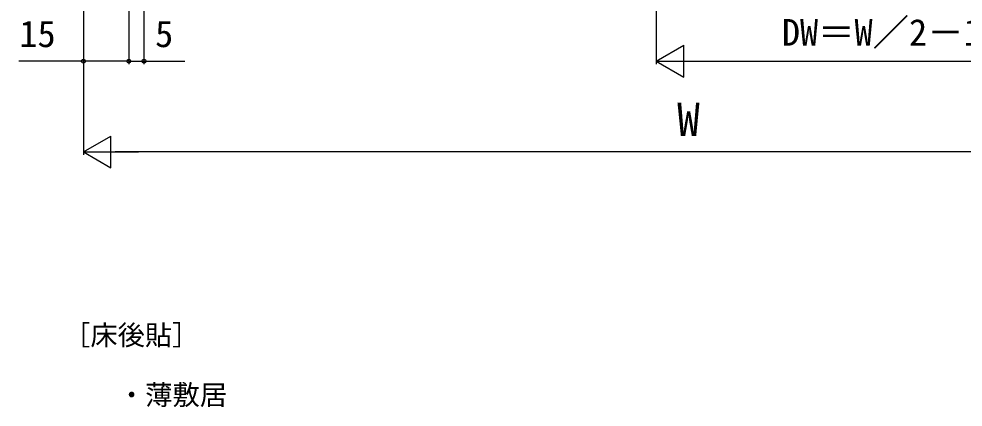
# Model space of a CAD drawing. Units: millimetres, scale not verified. Extents: x -525 to 525, y -783 to 780.
# Drawn here: x -124.5 to 187.1, y 28.7 to 157 of the extents above; entities that cross this region are included whole.
import ezdxf
from ezdxf.enums import TextEntityAlignment as Align

# ---------------------------------------------------------------- set-up
doc = ezdxf.new("R2010")
doc.units = ezdxf.units.MM
doc.header["$LTSCALE"] = 4
doc.layers.add('0-2_USER1', color=3, linetype='Continuous')
doc.layers.add('0-8_YKK_D', color=6, linetype='Continuous')
doc.styles.add('ＭＳ ゴシック', font='')
doc.styles.get('ＭＳ ゴシック').set_extended_font_data('MS Gothic')

msp = doc.modelspace()

# ---------------------------------------------------------------- linework, layer by layer
at = {"layer": '0-8_YKK_D'}
for p, q in [((85.8, 269.517), (85.8, 142.017)), ((-88.2, 263.217), (-88.2, 142.017)), ((-88.2, 263.217), (-88.2, 142.017)), ((-83.2, 232.217), (-83.2, 142.017)), ((-103.2, 230.217), (-103.2, 142.017)), ((-103.2, 229.217), (-103.2, 112.017)), ((85.8, 143.017), (94.893, 148.267)), ((94.893, 137.767), (94.893, 148.267)), ((85.8, 143.017), (94.893, 137.767)), ((85.8, 143.017), (103.987, 143.017)), ((96.3, 143.017), (277.8, 143.017)), ((-103.2, 113.017), (-94.107, 118.267)), ((-94.107, 107.767), (-94.107, 118.267)), ((-103.2, 113.017), (-94.107, 107.767)), ((-103.2, 113.017), (-85.013, 113.017)), ((294.3, 113.017), (-92.7, 113.017))]:
    msp.add_line(p, q, dxfattribs=at)
for points in [[(-88.2, 143.017), (-103.2, 143.017), (-124.477, 143.017)], [(-88.2, 143.017), (-83.2, 143.017), (-69.695, 143.017)]]:
    msp.add_lwpolyline(points, dxfattribs=at)
for centre in [(-103.2, 143.017), (-88.2, 143.017), (-88.2, 143.017), (-83.2, 143.017)]:
    msp.add_circle(centre, 0.637, dxfattribs=at)

# ---------------------------------------------------------------- texts
at = {"layer": '0-2_USER1', "style": 'ＭＳ ゴシック'}
for s, p in [('［床後貼］', (-109.89, 47.232)), ('・薄敷居', (-91.787, 27.488))]:
    msp.add_text(s, height=6.598, dxfattribs=at).set_placement(p, align=Align.BOTTOM_LEFT)
at = {"layer": '0-8_YKK_D', "style": 'ＭＳ ゴシック'}
for s, height, p in [('15', 8.798, (-124.318, 145.017)), ('5', 8.798, (-79.536, 145.017)), ('DW＝W／2－1.5', 8.798, (127.255, 145.494)), ('W', 11, (92.703, 115.017))]:
    msp.add_text(s, height=height, dxfattribs=at).set_placement(p, align=Align.BOTTOM_LEFT)

doc.saveas('drawing.dxf')
